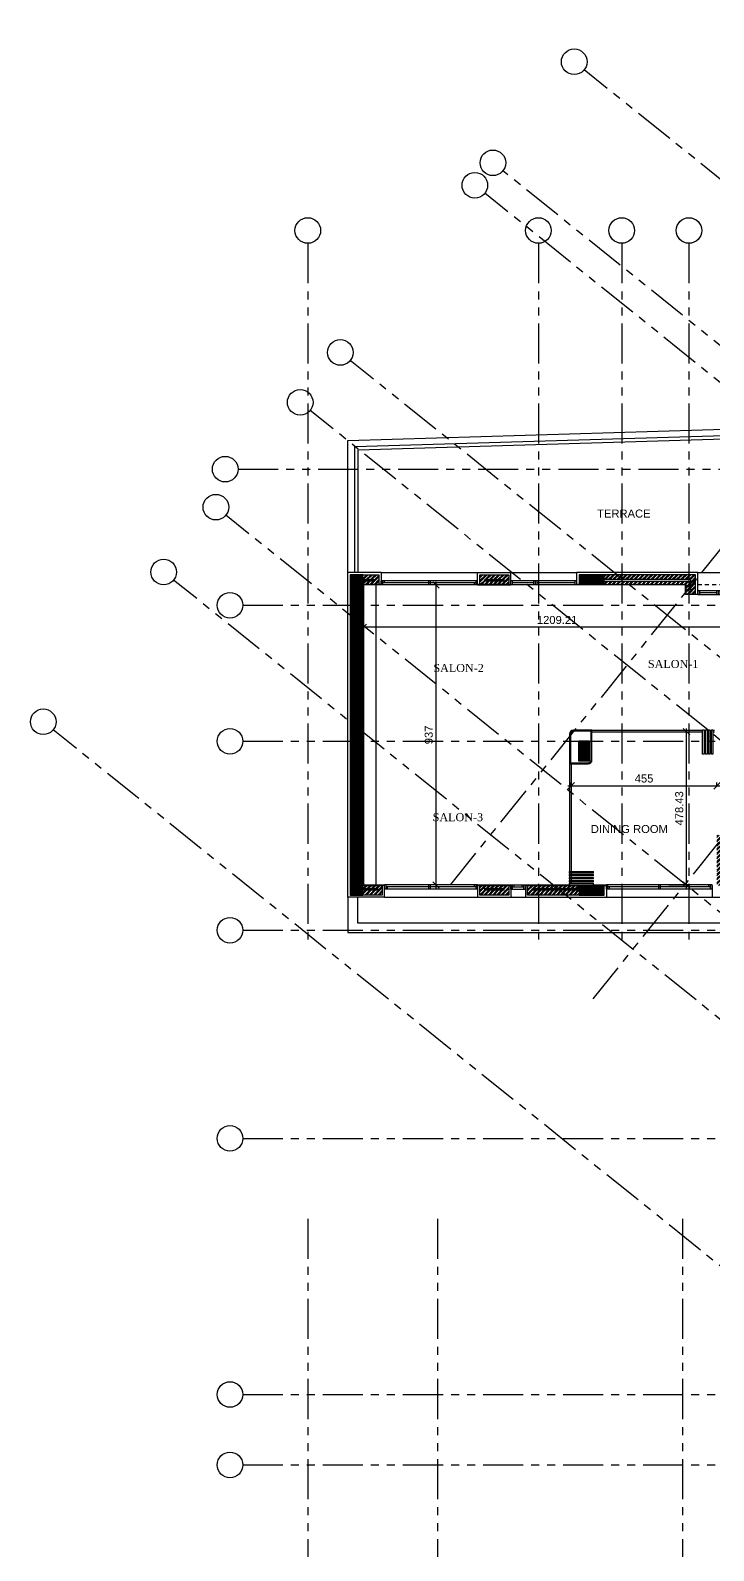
# Model space of a CAD drawing. Extents: x 453.8 to 514, y -2.6 to 70.8.
# Drawn here: x 453.83 to 475.16, y 22.62 to 70.1 of the extents above; entities that cross this region are included whole.
import ezdxf
from ezdxf.enums import TextEntityAlignment as Align

# ---------------------------------------------------------------- set-up
doc = ezdxf.new("R2010")
doc.units = 0
doc.header["$MEASUREMENT"] = 0
doc.header["$PDMODE"] = 35
doc.header["$PDSIZE"] = 0.3
for name, pattern in [('AXIS_100$0$A-AXIS$0$PHANTOM', [2.5, 1.25, -0.25, 0.25, -0.25, 0.25, -0.25]), ('DASHDOTX2', [50.8, 25.4, -12.7, 0, -12.7]), ('HIDDEN2', [0.1875, 0.125, -0.0625])]:
    doc.linetypes.add(name, pattern=pattern)
doc.layers.get('0').update_dxf_attribs({"linetype": 'CONTINUOUS'})
doc.layers.get('DEFPOINTS').update_dxf_attribs({"linetype": 'CONTINUOUS'})
for name, color, linetype in [('00 glass mirror water', 141, 'CONTINUOUS'), ('00 steel', 3, 'CONTINUOUS'), ('A-ALU', 9, 'CONTINUOUS'), ('A-BALUST', 1, 'CONTINUOUS'), ('A-CONC', 6, 'CONTINUOUS'), ('a-dim', 3, 'CONTINUOUS'), ('A-HATCH', 8, 'CONTINUOUS'), ('A-HATCH-CONC', 8, 'CONTINUOUS'), ('A-HATCH-WALL', 8, 'CONTINUOUS'), ('A-NOMENCLATURE', 3, 'CONTINUOUS'), ('A-PLASTER', 8, 'CONTINUOUS'), ('A-PROJ1H', 9, 'HIDDEN2'), ('A-PROJECTION', 9, 'CONTINUOUS'), ('a-revetement', 1, 'CONTINUOUS'), ('A-WALL', 4, 'CONTINUOUS'), ('AXIS_100$0$A-AXIS-100', 10, 'AXIS_100$0$A-AXIS$0$PHANTOM'), ('S-9-10TH$0$A-STR 9-10TH', 2, 'CONTINUOUS')]:
    doc.layers.add(name, color=color, linetype=linetype)
doc.styles.add('A100-STEXT', font='ARIAL.TTF', dxfattribs={"height": 0.25})
doc.dimstyles.new('A100-DIM', dxfattribs={"dimtxt": 0.25, "dimasz": 0.2, "dimexe": 0.1, "dimexo": 0.3, "dimgap": 0.1, "dimtad": 1, "dimlfac": 100, "dimdsep": 46, "dimtxsty": 'A100-STEXT', "dimblk1": 'OBLIQUE', "dimblk2": 'OBLIQUE', "dimsah": 1, "dimcen": -0.05, "dimdle": 0.1, "dimclrd": 15, "dimclre": 15, "dimclrt": 256, "dimadec": 0, "dimazin": 0, "dimtfac": 0.28, "dimtix": 1, "dimtmove": 2, "dimatfit": 3, "dimldrblk": 'OBLIQUE', "dimfxl": 0, "dimtolj": 1, "dimarcsym": 0})
pattern_1 = [(45, (463.73762, 4e-15), (-0.06629126, 0.06629126), []), (45, (463.78181, 4e-15), (-0.06629126, 0.06629126), [])]
pattern_2 = [(45, (463.73762, -5e-11), (-0.022097087, 0.022097087), [])]

# ---------------------------------------------------------------- blocks, each defined once
blk = doc.blocks.new('A$C257F525F')
at = {"layer": 'A-ALU'}
for p, q in [((4.058, 52.915), (1.048, 52.915)), ((1.048, 52.785), (1.048, 52.915)), ((4.058, 52.785), (1.048, 52.785)), ((1.098, 52.785), (1.098, 52.915)), ((4.008, 52.85), (1.098, 52.85)), ((1.148, 52.85), (1.148, 52.915)), ((2.528, 52.915), (2.528, 52.785)), ((2.578, 52.915), (2.578, 52.785)), ((3.958, 52.785), (3.958, 52.85)), ((4.008, 52.785), (4.008, 52.915)), ((4.058, 52.785), (4.058, 52.915)), ((7.158, 52.915), (5.098, 52.915)), ((5.098, 52.785), (5.098, 52.915)), ((7.158, 52.785), (5.098, 52.785)), ((5.148, 52.785), (5.148, 52.915)), ((5.803, 52.85), (5.148, 52.85)), ((5.803, 52.915), (5.803, 52.785)), ((5.853, 52.915), (5.853, 52.785)), ((5.903, 52.915), (5.903, 52.785)), ((7.108, 52.85), (5.903, 52.85)), ((7.108, 52.785), (7.108, 52.915)), ((7.158, 52.785), (7.158, 52.915)), ((10.93, 52.615), (12.2, 52.615)), ((10.93, 52.615), (10.93, 52.485)), ((10.93, 52.485), (12.2, 52.485)), ((10.98, 52.615), (10.98, 52.485)), ((10.98, 52.55), (11.515, 52.55)), ((11.515, 52.615), (11.515, 52.485)), ((11.565, 52.615), (11.565, 52.485)), ((11.615, 52.615), (11.615, 52.485)), ((11.615, 52.55), (12.15, 52.55)), ((12.15, 52.615), (12.15, 52.485)), ((12.2, 52.615), (12.2, 52.485))]:
    blk.add_line(p, q, dxfattribs=at)
blk = doc.blocks.new('A$C57A22DDA')
at = {"layer": 'A-ALU'}
for p, q in [((4.058, 43.415), (1.148, 43.415)), ((1.148, 43.285), (1.148, 43.415)), ((4.058, 43.285), (1.148, 43.285)), ((1.198, 43.285), (1.198, 43.415)), ((4.008, 43.35), (1.198, 43.35)), ((1.248, 43.285), (1.248, 43.35)), ((2.528, 43.415), (2.528, 43.285)), ((2.578, 43.415), (2.578, 43.285)), ((3.958, 43.35), (3.958, 43.415)), ((4.008, 43.285), (4.008, 43.415)), ((4.058, 43.285), (4.058, 43.415)), ((5.098, 43.415), (5.548, 43.415)), ((5.098, 43.285), (5.098, 43.415)), ((5.098, 43.285), (5.548, 43.285)), ((5.148, 43.285), (5.148, 43.415)), ((5.148, 43.35), (5.498, 43.35)), ((5.198, 43.35), (5.198, 43.415)), ((5.448, 43.35), (5.448, 43.415)), ((5.498, 43.285), (5.498, 43.415)), ((5.548, 43.285), (5.548, 43.415)), ((11.378, 43.415), (8.078, 43.415)), ((8.078, 43.285), (8.078, 43.415)), ((11.378, 43.285), (8.078, 43.285)), ((8.128, 43.285), (8.128, 43.415)), ((11.328, 43.35), (8.128, 43.35)), ((8.178, 43.285), (8.178, 43.35)), ((9.703, 43.415), (9.703, 43.285)), ((9.753, 43.415), (9.753, 43.285)), ((11.278, 43.35), (11.278, 43.415)), ((11.328, 43.285), (11.328, 43.415)), ((11.378, 43.285), (11.378, 43.415))]:
    blk.add_line(p, q, dxfattribs=at)
blk = doc.blocks.new('_OBLIQUE')
at = {"color": 0, "linetype": 'ByBlock'}
blk.add_line((-0.5, -0.5), (0.5, 0.5), dxfattribs=at)
blk = doc.blocks.new('*D87')
at = {"layer": 'a-dim', "color": 15, "lineweight": -2}
for p, q in [((466.498, 43.315), (466.498, 52.885)), ((466.641, 52.785), (466.598, 52.785)), ((466.641, 43.415), (466.598, 43.415))]:
    blk.add_line(p, q, dxfattribs=at)
at = {"layer": 'DEFPOINTS', "color": 0}
for p in [(466.341, 52.785), (466.498, 52.785), (466.341, 43.415)]:
    blk.add_point(p, dxfattribs=at)
at = {"layer": 'a-dim', "color": 15, "lineweight": -2, "xscale": 0.2, "yscale": 0.2, "zscale": 0.2}
for p, rotation in [((466.498, 52.785), 90), ((466.498, 43.415), 270)]:
    blk.add_blockref('_OBLIQUE', p, dxfattribs=dict(at, rotation=rotation))
at = {"layer": 'a-dim', "insert": (466.27, 48.1), "char_height": 0.25, "attachment_point": 5, "rotation": 90, "style": 'A100-STEXT'}
blk.add_mtext('\\A1;937', dxfattribs=at)
blk = doc.blocks.new('*D88')
at = {"layer": 'a-dim', "color": 15, "lineweight": -2}
for p, q in [((464.231, 52.185), (464.231, 51.361)), ((476.323, 52.185), (476.323, 51.361)), ((476.423, 51.461), (464.131, 51.461))]:
    blk.add_line(p, q, dxfattribs=at)
at = {"layer": 'DEFPOINTS', "color": 0}
for p in [(464.231, 52.485), (476.323, 52.485), (464.231, 51.461)]:
    blk.add_point(p, dxfattribs=at)
at = {"layer": 'a-dim', "color": 15, "lineweight": -2, "xscale": 0.2, "yscale": 0.2, "zscale": 0.2}
for p, rotation in [((464.231, 51.461), 180.0000000018458), ((476.323, 51.461), 1.845803510036603e-09)]:
    blk.add_blockref('_OBLIQUE', p, dxfattribs=dict(at, rotation=rotation))
at = {"layer": 'a-dim', "insert": (470.277, 51.688), "char_height": 0.25, "attachment_point": 5, "rotation": 0, "style": 'A100-STEXT'}
blk.add_mtext('\\A1;1209.21', dxfattribs=at)
blk = doc.blocks.new('*D107')
at = {"layer": 'a-dim', "color": 15, "lineweight": -2}
for p, q in [((473.766, 48.199), (474.417, 48.199)), ((474.317, 43.315), (474.317, 48.299)), ((473.766, 43.415), (474.417, 43.415))]:
    blk.add_line(p, q, dxfattribs=at)
at = {"layer": 'DEFPOINTS', "color": 0}
for p in [(473.466, 48.199), (474.317, 48.199), (473.466, 43.415)]:
    blk.add_point(p, dxfattribs=at)
at = {"layer": 'a-dim', "color": 15, "lineweight": -2, "xscale": 0.2, "yscale": 0.2, "zscale": 0.2}
for p, rotation in [((474.317, 48.199), 90), ((474.317, 43.415), 270)]:
    blk.add_blockref('_OBLIQUE', p, dxfattribs=dict(at, rotation=rotation))
at = {"layer": 'a-dim', "insert": (474.09, 45.807), "char_height": 0.25, "attachment_point": 5, "rotation": 90, "style": 'A100-STEXT'}
blk.add_mtext('\\A1;478.43', dxfattribs=at)
blk = doc.blocks.new('*D108')
at = {"layer": 'a-dim', "color": 15, "lineweight": -2}
for p, q in [((470.716, 46.528), (470.716, 46.61)), ((475.266, 46.528), (475.266, 46.61)), ((470.616, 46.51), (475.366, 46.51))]:
    blk.add_line(p, q, dxfattribs=at)
at = {"layer": 'DEFPOINTS', "color": 0}
for p in [(470.716, 46.228), (475.266, 46.51), (475.266, 46.228)]:
    blk.add_point(p, dxfattribs=at)
at = {"layer": 'a-dim', "color": 15, "lineweight": -2, "xscale": 0.2, "yscale": 0.2, "zscale": 0.2, "rotation": 180}
blk.add_blockref('_OBLIQUE', (470.716, 46.51), dxfattribs=at)
at = {"layer": 'a-dim', "color": 15, "lineweight": -2, "xscale": 0.2, "yscale": 0.2, "zscale": 0.2}
blk.add_blockref('_OBLIQUE', (475.266, 46.51), dxfattribs=at)
at = {"layer": 'a-dim', "insert": (472.991, 46.737), "char_height": 0.25, "attachment_point": 5, "style": 'A100-STEXT'}
blk.add_mtext('\\A1;455', dxfattribs=at)

msp = doc.modelspace()

# ---------------------------------------------------------------- hatches: boundary and pattern name
at = {"layer": 'A-HATCH'}
h = msp.add_hatch(dxfattribs=at)
h.set_pattern_fill('ANSI37', color=256, scale=0.15, style=0)
h.set_pattern_definition([(45, (133.364982, -465.204038), (-0.01325825215, 0.01325825215), []), (135, (133.364982, -465.204038), (-0.01325825215, -0.01325825215), [])])
h.paths.add_polyline_path([(471.26599, 47.9), (470.96599, 47.9), (470.96599, 47.3), (471.26599, 47.3)])
at = {"layer": 'A-HATCH-CONC', "ltscale": 4}
h = msp.add_hatch(dxfattribs=at)
h.set_pattern_fill('ANSI31', color=256, scale=0.25, style=0)
h.set_pattern_definition([(45, (463.73762, 4e-15), (-0.022097087, 0.022097087), [])])
h.paths.add_polyline_path([(483.40692, 42.11482), (484.65371, 41.11206), (484.68504, 41.15103), (484.91881, 40.96301), (484.6368, 40.61233), (484.83161, 40.45565), (485.27037, 41.00124), (482.34811, 43.35132), (482.16013, 43.11758), (483.09522, 42.36551), (482.28053, 41.35247), (481.34541, 42.10449), (479.71602, 40.07839), (482.63827, 37.72831), (483.13963, 38.35172), (482.94481, 38.5084), (482.6628, 38.15773), (482.42902, 38.34573), (482.46035, 38.3847), (481.21352, 39.3874)])
h.paths.add_polyline_path([(482.09253, 41.11869), (480.90181, 39.63807), (480.20047, 40.2021), (481.3912, 41.68273)], flags=16)
h.paths.add_polyline_path([(464.21599, 43.1), (463.81599, 43.1), (463.81599, 53.1), (464.21599, 53.1)])
at = {"layer": 'A-HATCH-CONC'}
h = msp.add_hatch(dxfattribs=at)
h.set_pattern_fill('ANSI31', color=256, scale=0.25, style=0)
h.set_pattern_definition(pattern_2)
h.paths.add_polyline_path([(471.74599, 52.8), (470.96599, 52.8), (470.96599, 53.1), (471.74599, 53.1)])
h = msp.add_hatch(dxfattribs=at)
h.set_pattern_fill('ANSI31', color=256, scale=0.25, style=0)
h.set_pattern_definition(pattern_2)
h.paths.add_polyline_path([(471.43691, 43.4), (470.96599, 43.4), (470.96599, 43.1), (471.74599, 43.1), (471.74599, 43.15144)])
h.paths.add_polyline_path([(471.74599, 43.4), (471.43691, 43.4), (471.74599, 43.15144)])
at = {"layer": 'A-HATCH-WALL'}
h = msp.add_hatch(dxfattribs=at)
h.set_pattern_fill('ANSI32', color=256, scale=0.25, style=0)
h.set_pattern_definition(pattern_1)
h.paths.add_polyline_path([(464.71599, 53.1), (464.21599, 53.1), (464.21599, 52.95), (464.56599, 52.95), (464.56599, 52.9), (464.21599, 52.9), (464.21599, 52.8), (464.71599, 52.8)])
h.paths.add_polyline_path([(468.76599, 53.1), (467.86599, 53.1), (467.86599, 52.8), (468.76599, 52.8)])
h.paths.add_polyline_path([(468.01599, 52.95), (468.61599, 52.95), (468.61599, 52.9), (468.01599, 52.9)], flags=16)
h = msp.add_hatch(dxfattribs=at)
h.set_pattern_fill('ANSI32', color=256, scale=0.25, style=0)
h.set_pattern_definition([(45, (463.73762, -5e-11), (-0.06629126, 0.06629126), []), (45, (463.78181, -5e-11), (-0.06629126, 0.06629126), [])])
h.paths.add_polyline_path([(474.59806, 53.1), (471.74599, 53.1), (471.74599, 52.95), (474.44806, 52.95), (474.44806, 52.65), (474.39806, 52.65), (474.39806, 52.9), (471.74599, 52.9), (471.74599, 52.8), (474.29806, 52.8), (474.29806, 52.5), (474.59806, 52.5)])
h = msp.add_hatch(dxfattribs=at)
h.set_pattern_fill('ANSI32', color=256, scale=0.25, style=0)
h.set_pattern_definition(pattern_1)
h.paths.add_polyline_path([(470.96599, 43.25), (469.50599, 43.25), (469.50599, 43.3), (470.96599, 43.3), (470.96599, 43.4), (469.35599, 43.4), (469.35599, 43.1), (470.96599, 43.1)])
h.paths.add_polyline_path([(475.41599, 44.96821), (475.26599, 44.96821), (475.26599, 43.4), (475.41599, 43.4)])
h = msp.add_hatch(dxfattribs=at)
h.set_pattern_fill('ANSI32', color=256, scale=0.25, style=0)
h.set_pattern_definition(pattern_1)
h.paths.add_polyline_path([(464.81599, 43.4), (464.21599, 43.4), (464.21599, 43.3), (464.66599, 43.3), (464.66599, 43.25), (464.21599, 43.25), (464.21599, 43.1), (464.81599, 43.1)])
h.paths.add_polyline_path([(468.76599, 43.4), (467.86599, 43.4), (467.86599, 43.1), (468.76599, 43.1)])
h.paths.add_polyline_path([(468.01599, 43.25), (468.01599, 43.3), (468.61599, 43.3), (468.61599, 43.25)], flags=16)

# ---------------------------------------------------------------- linework, layer by layer
at = {"layer": '00 glass mirror water', "linetype": 'DASHDOTX2', "ltscale": 0.4}
for p, q in [((474.8139, 47.49932), (474.8139, 48.24932)), ((474.8639, 48.24932), (474.8139, 48.24932)), ((474.8639, 48.24932), (474.8639, 47.49932)), ((474.90675, 47.49932), (474.90675, 48.24932)), ((474.95675, 48.24932), (474.90675, 48.24932)), ((474.95675, 48.24932), (474.95675, 47.49932)), ((474.9996, 47.49932), (474.9996, 48.24932)), ((475.0496, 48.24932), (474.9996, 48.24932)), ((475.0496, 48.24932), (475.0496, 47.49932)), ((475.09246, 47.49932), (475.09246, 48.24932)), ((475.14246, 48.24932), (475.09246, 48.24932)), ((475.14246, 48.24932), (475.14246, 47.49932)), ((474.8639, 47.49932), (474.8139, 47.49932)), ((474.95675, 47.49932), (474.90675, 47.49932)), ((475.0496, 47.49932), (474.9996, 47.49932)), ((475.14246, 47.49932), (475.09246, 47.49932)), ((470.66599, 43.78642), (470.66599, 43.83642)), ((470.66599, 43.83642), (471.41599, 43.83642)), ((471.41599, 43.78642), (470.66599, 43.78642)), ((470.66599, 43.69356), (470.66599, 43.74356)), ((470.66599, 43.74356), (471.41599, 43.74356)), ((471.41599, 43.69356), (470.66599, 43.69356)), ((471.41599, 43.78642), (471.41599, 43.83642)), ((471.41599, 43.69356), (471.41599, 43.74356)), ((470.66599, 43.60071), (470.66599, 43.65071)), ((470.66599, 43.65071), (471.41599, 43.65071)), ((471.41599, 43.60071), (470.66599, 43.60071)), ((470.66599, 43.50786), (470.66599, 43.55786)), ((470.66599, 43.55786), (471.41599, 43.55786)), ((471.41599, 43.50786), (470.66599, 43.50786)), ((470.66599, 43.415), (470.66599, 43.465)), ((470.66599, 43.465), (471.41599, 43.465)), ((471.41599, 43.60071), (471.41599, 43.65071)), ((471.41599, 43.50786), (471.41599, 43.55786)), ((471.41599, 43.415), (471.41599, 43.465))]:
    msp.add_line(p, q, dxfattribs=at)
at = {"layer": '00 steel', "ltscale": 0.4}
for p, q in [((471.36599, 48.24932), (474.8139, 48.24932)), ((471.36599, 48.19932), (474.8139, 48.19932)), ((474.8639, 48.24932), (474.90675, 48.24932)), ((474.8639, 48.19932), (474.90675, 48.19932)), ((474.95675, 48.24932), (474.9996, 48.24932)), ((474.95675, 48.19932), (474.9996, 48.19932)), ((475.0496, 48.24932), (475.09246, 48.24932)), ((475.0496, 48.19932), (475.09246, 48.19932)), ((475.14246, 48.24932), (475.18531, 48.24932)), ((475.14246, 48.19932), (475.18531, 48.19932)), ((470.66599, 47.2), (470.66599, 43.83642)), ((470.71599, 47.2), (470.71599, 43.83642)), ((470.66599, 43.78642), (470.66599, 43.74356)), ((470.66599, 43.69356), (470.66599, 43.65071)), ((470.71599, 43.78642), (470.71599, 43.74356)), ((470.71599, 43.69356), (470.71599, 43.65071)), ((470.66599, 43.60071), (470.66599, 43.55786)), ((470.66599, 43.50786), (470.66599, 43.465)), ((470.71599, 43.60071), (470.71599, 43.55786)), ((470.71599, 43.50786), (470.71599, 43.465))]:
    msp.add_line(p, q, dxfattribs=at)
at = {"layer": 'A-ALU'}
for p, q in [((464.78599, 53.17), (467.79599, 53.17)), ((468.83599, 53.17), (470.89599, 53.17)), ((464.88599, 43.03), (467.79599, 43.03)), ((468.83599, 43.03), (469.28599, 43.03)), ((471.81599, 43.03), (475.11599, 43.03))]:
    msp.add_line(p, q, dxfattribs=at)
at = {"layer": 'A-BALUST'}
for p, q in [((463.96599, 57.10465), (478.02598, 57.52311)), ((463.96599, 53.17), (463.96599, 57.10465)), ((464.06599, 57.00758), (477.99206, 57.42206)), ((464.06599, 53.17), (464.06599, 57.00758))]:
    msp.add_line(p, q, dxfattribs=at)
at = {"layer": 'A-CONC'}
msp.add_lwpolyline([(471.26599, 47.3), (471.26599, 47.9), (470.96599, 47.9), (470.96599, 47.3)], close=True, dxfattribs=at)
at = {"layer": 'A-PLASTER'}
for p, q in [((464.63099, 43.415), (464.63099, 52.785)), ((464.78599, 52.785), (464.78599, 52.8)), ((467.79599, 52.785), (467.79599, 52.8)), ((468.83599, 52.785), (468.83599, 52.8)), ((470.89599, 52.785), (470.89599, 52.8))]:
    msp.add_line(p, q, dxfattribs=at)
for points in [[(464.78599, 52.785), (464.23099, 52.785), (464.23099, 43.415), (464.88599, 43.415)], [(467.79599, 52.785), (468.83599, 52.785)], [(474.66806, 52.485), (474.28306, 52.485), (474.28306, 52.785), (470.89599, 52.785)], [(467.79599, 43.415), (468.83599, 43.415)], [(469.28599, 43.415), (471.81599, 43.415)]]:
    msp.add_lwpolyline(points, dxfattribs=at)
msp.add_lwpolyline([(470.95099, 47.915), (471.28099, 47.915), (471.28099, 47.285), (470.95099, 47.285)], close=True, dxfattribs=at)
at = {"layer": 'A-PROJ1H'}
msp.add_line((474.66806, 52.8), (475.93806, 52.8), dxfattribs=at)
at = {"layer": 'A-PROJECTION'}
for p, q in [((463.74599, 57.29819), (478.0938, 57.72522)), ((463.74599, 53.17), (463.74599, 57.29819)), ((474.66806, 53.17), (475.93806, 53.17))]:
    msp.add_line(p, q, dxfattribs=at)
for points in [[(463.74599, 43.03), (463.74599, 41.93), (476.03599, 41.93), (476.03599, 43.03)], [(464.04599, 43.03), (464.04599, 42.23), (475.73599, 42.23), (475.73599, 43.03)]]:
    msp.add_lwpolyline(points, dxfattribs=at)
at = {"layer": 'a-revetement'}
for p, q in [((464.78599, 53.17), (463.74599, 53.17)), ((463.74599, 43.03), (463.74599, 53.17)), ((464.78599, 52.8), (464.71599, 52.8)), ((464.78599, 53.17), (464.78599, 52.8)), ((467.79599, 53.17), (468.83599, 53.17)), ((467.79599, 52.8), (467.79599, 53.17)), ((467.86599, 52.8), (467.79599, 52.8)), ((468.76599, 52.8), (468.83599, 52.8)), ((468.83599, 52.8), (468.83599, 53.17)), ((470.89599, 52.8), (470.89599, 53.17)), ((474.66806, 53.17), (470.89599, 53.17)), ((470.96599, 52.8), (470.89599, 52.8)), ((474.66806, 52.5), (474.66806, 53.17)), ((474.59806, 52.5), (474.66806, 52.5)), ((464.88599, 43.4), (464.81599, 43.4)), ((464.88599, 43.03), (464.88599, 43.4)), ((467.79599, 43.4), (467.79599, 43.03)), ((467.86599, 43.4), (467.79599, 43.4)), ((468.76599, 43.4), (468.83599, 43.4)), ((468.83599, 43.4), (468.83599, 43.03)), ((469.28599, 43.4), (469.28599, 43.03)), ((469.35599, 43.4), (469.28599, 43.4)), ((471.74599, 43.4), (471.81599, 43.4)), ((471.81599, 43.4), (471.81599, 43.03)), ((475.11599, 43.4), (475.11599, 43.03)), ((464.88599, 43.03), (463.74599, 43.03)), ((467.79599, 43.03), (468.83599, 43.03)), ((469.28599, 43.03), (471.81599, 43.03)), ((475.11599, 43.03), (475.59599, 43.03))]:
    msp.add_line(p, q, dxfattribs=at)
at = {"layer": 'A-WALL'}
for points in [[(464.21599, 53.1), (464.71599, 53.1), (464.71599, 52.8), (464.21599, 52.8)], [(464.21599, 52.95), (464.56599, 52.95), (464.56599, 52.9), (464.21599, 52.9)], [(471.74599, 52.8), (474.29806, 52.8), (474.29806, 52.5), (474.59806, 52.5), (474.59806, 53.1), (471.74599, 53.1)], [(471.74599, 52.9), (474.39806, 52.9), (474.39806, 52.65), (474.44806, 52.65), (474.44806, 52.95), (471.74599, 52.95)], [(464.21599, 43.4), (464.81599, 43.4), (464.81599, 43.1), (464.21599, 43.1)], [(464.21599, 43.3), (464.66599, 43.3), (464.66599, 43.25), (464.21599, 43.25)], [(470.96599, 43.1), (469.35599, 43.1), (469.35599, 43.4), (470.96599, 43.4)], [(470.96599, 43.25), (469.50599, 43.25), (469.50599, 43.3), (470.96599, 43.3)]]:
    msp.add_lwpolyline(points, dxfattribs=at)
for points in [[(467.86599, 53.1), (468.76599, 53.1), (468.76599, 52.8), (467.86599, 52.8)], [(468.01599, 52.95), (468.61599, 52.95), (468.61599, 52.9), (468.01599, 52.9)], [(467.86599, 43.1), (467.86599, 43.4), (468.76599, 43.4), (468.76599, 43.1)], [(468.01599, 43.25), (468.01599, 43.3), (468.61599, 43.3), (468.61599, 43.25)]]:
    msp.add_lwpolyline(points, close=True, dxfattribs=at)
at = {"layer": 'AXIS_100$0$A-AXIS-100'}
for p, q in [((466.95794, 43.42837), (488.40934, 70.10253)), ((506.9119, 40.09041), (471.1226, 68.87222)), ((471.39977, 39.85624), (492.85117, 66.5304)), ((503.41784, 37.70317), (468.58451, 65.71618)), ((503.80967, 36.23312), (468.02037, 65.01493)), ((462.49381, 63.4533), (462.49381, 41.71458)), ((469.69381, 63.4533), (469.69381, 41.71458)), ((472.29381, 63.4533), (472.29381, 41.71458)), ((474.39381, 63.4533), (474.39381, 41.71458)), ((499.61097, 31.01193), (463.82167, 59.79374)), ((498.35759, 29.45339), (462.56829, 58.2352)), ((460.31544, 56.4), (478.33402, 56.4)), ((495.7255, 26.18046), (459.93619, 54.96227)), ((494.0961, 24.15436), (458.3068, 52.93617)), ((460.46544, 52.15), (478.33402, 52.15)), ((490.33597, 19.47874), (454.54666, 48.26055)), ((460.46544, 47.9), (478.33402, 47.9)), ((460.46544, 42), (478.33402, 42)), ((460.46544, 35.5), (478.33402, 35.5)), ((462.49381, 32.98435), (462.49381, -1.8346)), ((466.54381, 32.98435), (466.54381, -1.8346)), ((474.19381, 32.98435), (474.19381, -1.8346)), ((460.46544, 27.5), (486.79381, 27.5)), ((460.46544, 25.3), (486.79381, 25.3))]:
    msp.add_line(p, q, dxfattribs=at)
at = {"layer": 'AXIS_100$0$A-AXIS-100', "linetype": 'Continuous'}
for centre in [(470.81089, 69.1229), (468.2728, 65.96686), (467.70878, 65.26551), (462.49381, 63.8533), (469.69381, 63.8533), (472.29381, 63.8533), (474.39381, 63.8533), (463.50996, 60.04441), (462.25658, 58.48587), (459.91544, 56.4), (459.62449, 55.21294), (457.99509, 53.18684), (460.06544, 52.15), (454.23496, 48.51123), (460.06544, 47.9), (460.06544, 42), (460.06544, 35.5), (460.06544, 27.5), (460.06544, 25.3)]:
    msp.add_circle(centre, 0.4, dxfattribs=at)
at = {"layer": 'S-9-10TH$0$A-STR 9-10TH'}
for points in [[(463.81599, 43.1), (464.21599, 43.1), (464.21599, 53.1), (463.81599, 53.1)], [(471.74599, 52.8), (471.74599, 53.1), (470.96599, 53.1), (470.96599, 52.8)], [(471.26599, 47.3), (471.26599, 47.9), (470.96599, 47.9), (470.96599, 47.3)], [(471.74599, 43.1), (471.74599, 43.4), (470.96599, 43.4), (470.96599, 43.1)]]:
    msp.add_lwpolyline(points, close=True, dxfattribs=at)
for points in [[(470.66599, 47.2), (471.24599, 47.2, 0.41421356), (471.36599, 47.32), (471.36599, 48.24932)], [(471.36599, 48.24932), (470.78599, 48.24932, 0.41421356), (470.66599, 48.12932), (470.66599, 47.2)], [(470.69599, 47.23), (471.24599, 47.23, 0.41421356), (471.33599, 47.32), (471.33599, 48.21932)], [(471.33599, 48.21932), (470.78599, 48.21932, 0.41421356), (470.69599, 48.12932), (470.69599, 47.23)]]:
    msp.add_lwpolyline(points, format="xyb", dxfattribs=at)

# ---------------------------------------------------------------- block references
at = {"layer": 'A-ALU'}
for name in ['A$C257F525F', 'A$C57A22DDA']:
    msp.add_blockref(name, (463.73762, 0), dxfattribs=at)

# ---------------------------------------------------------------- texts
at = {"layer": 'A-NOMENCLATURE', "style": 'A100-STEXT'}
for s, p in [('TERRACE', (472.36035, 55.01304)), ('DINING ROOM', (472.53162, 45.16132))]:
    msp.add_text(s, height=0.25, dxfattribs=at).set_placement(p, align=Align.MIDDLE)
at = {"layer": 'A-NOMENCLATURE', "char_height": 0.25, "width": 1.7393879, "attachment_point": 1, "style": 'A100-STEXT'}
for s, insert in [('{\\fTimes New Roman|b0|i0|c0|p18;SALON-1}', (473.11211, 50.44095)), ('{\\fTimes New Roman|b0|i0|c0|p18;SALON-2}', (466.41515, 50.31558)), ('{\\fTimes New Roman|b0|i0|c0|p18;SALON-3}', (466.39228, 45.65547))]:
    msp.add_mtext(s, dxfattribs=dict(at, insert=insert))

# ---------------------------------------------------------------- dimensions: what is measured, and where the dimension line sits
at = {"layer": 'a-dim'}
for p1, p2, distance, picture, middle in [((466.34099, 43.415), (466.34099, 52.785), -0.15659, '*D87', (466.26985, 48.1)), ((476.32306, 52.485), (464.23099, 52.485), 1.02421, '*D88', (470.27702, 51.68843)), ((473.46599, 43.415), (473.46599, 48.19932), -0.85128, '*D107', (474.08954, 45.80716)), ((470.71599, 46.22827), (475.26599, 46.22827), 0.28191, '*D108', (472.99099, 46.73732))]:
    dim = msp.add_aligned_dim(p1=p1, p2=p2, distance=distance, dimstyle='A100-DIM', dxfattribs=at)
    dim.commit()
    dim.dimension.update_dxf_attribs({"geometry": picture, "text_midpoint": middle})

doc.saveas('drawing.dxf')
